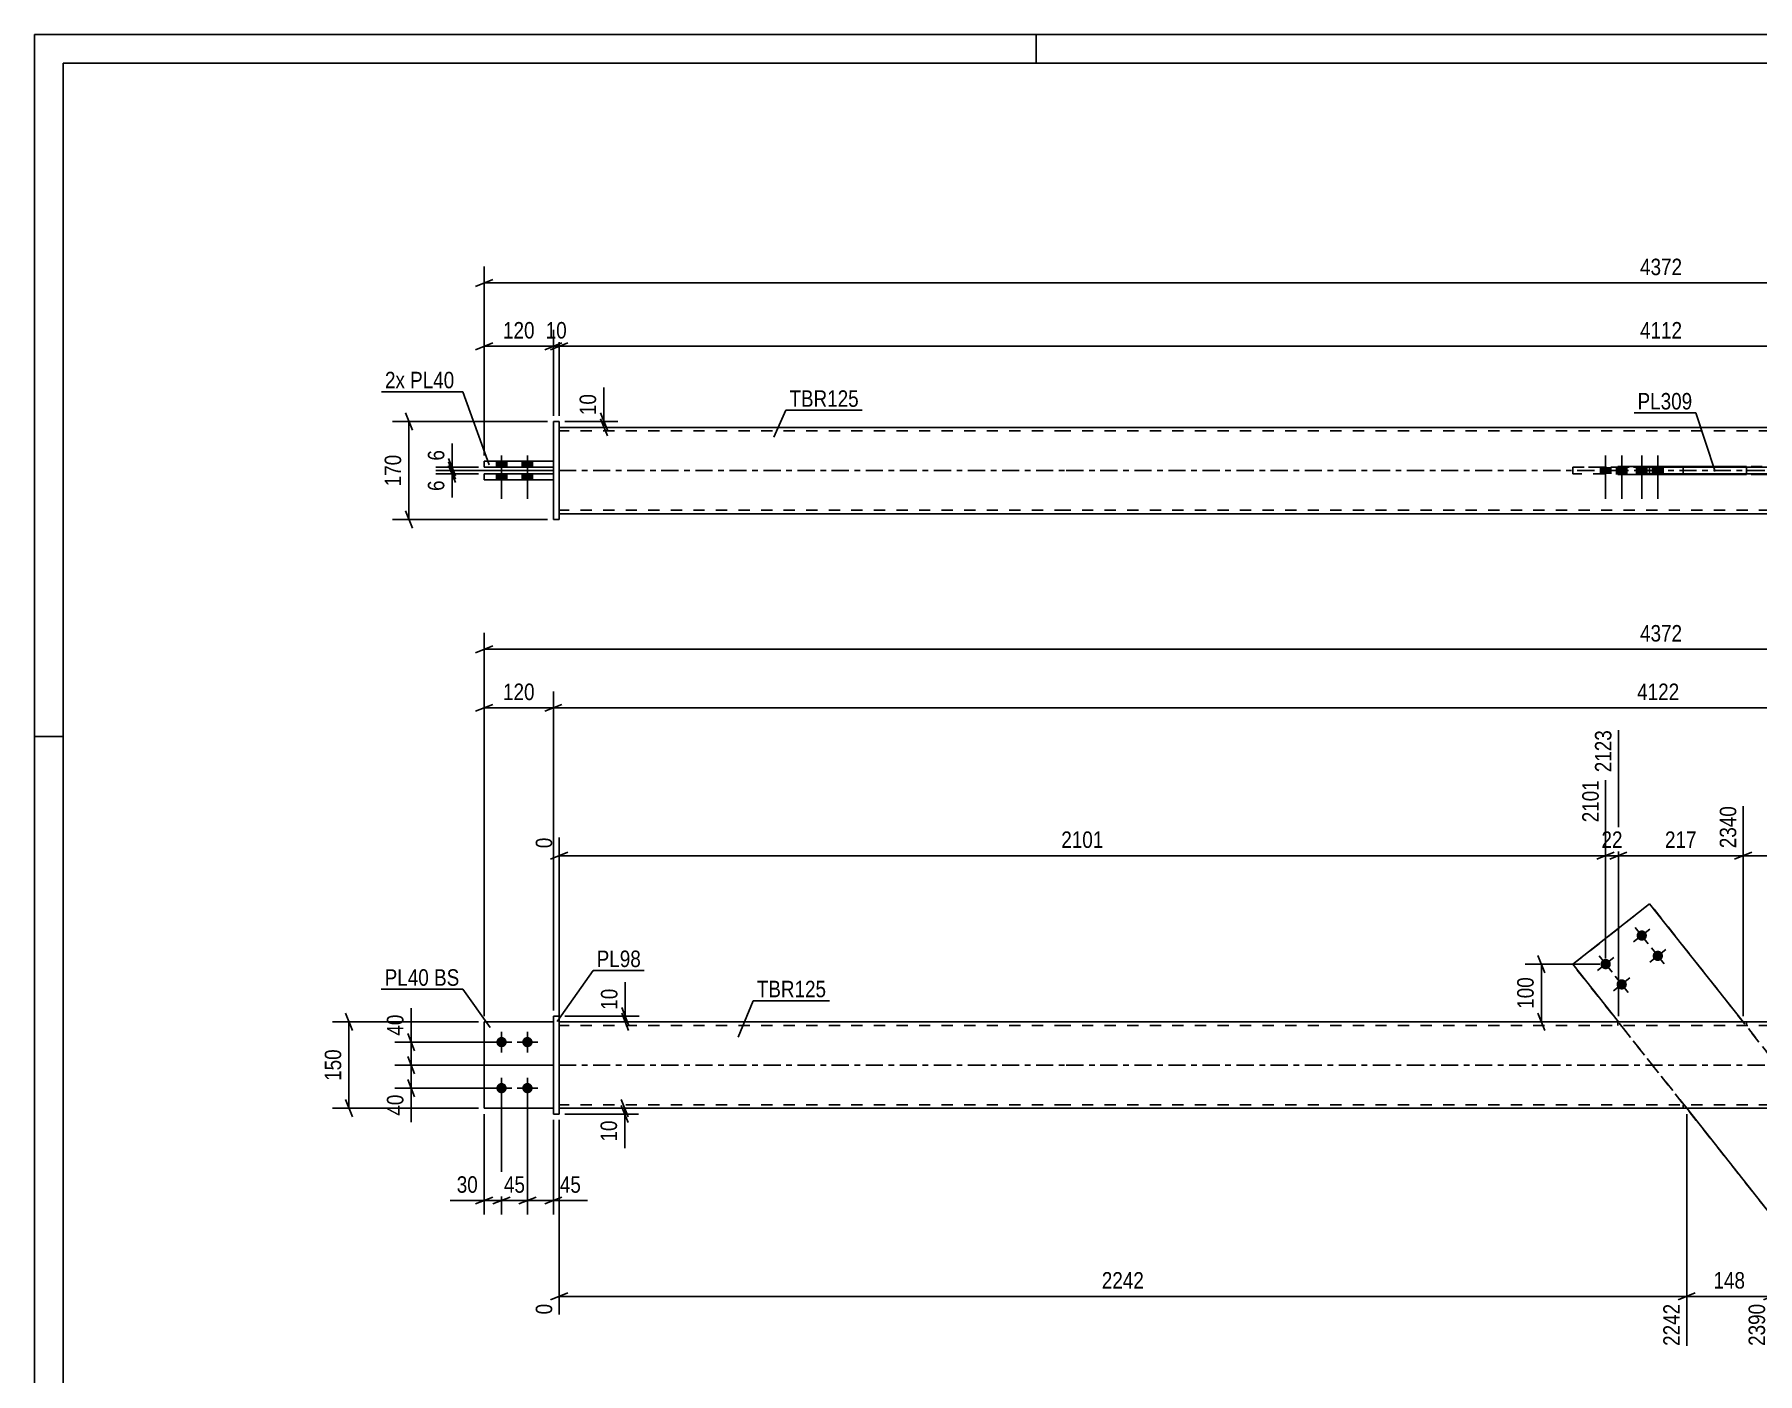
# Model space of a CAD drawing. Header units: millimetres. Extents: x 0 to 594, y 0 to 420.
# Drawn here: x 0 to 299.3, y 187.3 to 420 of the extents above; entities that cross this region are included whole.
import ezdxf

# ---------------------------------------------------------------- set-up
doc = ezdxf.new("R2010")
doc.units = ezdxf.units.MM
doc.linetypes.add('DXK_LINE_DOT2', pattern=[3.9198, 1.9599, -1.9599])
doc.linetypes.add('DXK_LINE_DOT3', pattern=[5.9187, 2.979, -0.9799, 0.9799, -0.9799])
doc.styles.add('Arial Narrow', font='ARIALN.TTF', dxfattribs={"height": 0.2})

# ---------------------------------------------------------------- blocks, each defined once
blk = doc.blocks.new('Unknown-580871473-1129')
at = {"color": 5, "linetype": 'Continuous'}
for p, q in [((594, 420), (0, 420)), ((0, 420), (0, 0)), ((174, 415), (174, 420)), ((589, 415), (5, 415)), ((5, 415), (5, 5)), ((5, 298), (0, 298))]:
    blk.add_line(p, q, dxfattribs=at)
blk = doc.blocks.new('Bolt-580871473-1681 - 1671')
at = {"linetype": 'Continuous'}
for points in [[(81.14, 244.02), (80.95, 244.04), (80.77, 244.1), (80.61, 244.19), (80.47, 244.32), (80.36, 244.47), (80.28, 244.64), (80.25, 244.82), (80.25, 245.01), (80.28, 245.2), (80.36, 245.37), (80.47, 245.52), (80.61, 245.65), (80.77, 245.74), (80.95, 245.8), (81.14, 245.82), (81.33, 245.8), (81.51, 245.74), (81.67, 245.65), (81.81, 245.52), (81.92, 245.37), (82, 245.2), (82.04, 245.01), (82.04, 244.82), (82, 244.64), (81.92, 244.47), (81.81, 244.32), (81.67, 244.19), (81.51, 244.1), (81.33, 244.04)], [(85.64, 244.02), (85.45, 244.04), (85.27, 244.1), (85.11, 244.19), (84.97, 244.32), (84.86, 244.47), (84.78, 244.64), (84.75, 244.82), (84.75, 245.01), (84.78, 245.2), (84.86, 245.37), (84.97, 245.52), (85.11, 245.65), (85.27, 245.74), (85.45, 245.8), (85.64, 245.82), (85.83, 245.8), (86.01, 245.74), (86.17, 245.65), (86.31, 245.52), (86.42, 245.37), (86.5, 245.2), (86.54, 245.01), (86.54, 244.82), (86.5, 244.64), (86.42, 244.47), (86.31, 244.32), (86.17, 244.19), (86.01, 244.1), (85.83, 244.04)], [(81.14, 236.02), (80.95, 236.04), (80.77, 236.1), (80.61, 236.19), (80.47, 236.32), (80.36, 236.47), (80.28, 236.64), (80.25, 236.82), (80.25, 237.01), (80.28, 237.2), (80.36, 237.37), (80.47, 237.52), (80.61, 237.65), (80.77, 237.74), (80.95, 237.8), (81.14, 237.82), (81.33, 237.8), (81.51, 237.74), (81.67, 237.65), (81.81, 237.52), (81.92, 237.37), (82, 237.2), (82.04, 237.01), (82.04, 236.82), (82, 236.64), (81.92, 236.47), (81.81, 236.32), (81.67, 236.19), (81.51, 236.1), (81.33, 236.04)], [(85.64, 236.02), (85.45, 236.04), (85.27, 236.1), (85.11, 236.19), (84.97, 236.32), (84.86, 236.47), (84.78, 236.64), (84.75, 236.82), (84.75, 237.01), (84.78, 237.2), (84.86, 237.37), (84.97, 237.52), (85.11, 237.65), (85.27, 237.74), (85.45, 237.8), (85.64, 237.82), (85.83, 237.8), (86.01, 237.74), (86.17, 237.65), (86.31, 237.52), (86.42, 237.37), (86.5, 237.2), (86.54, 237.01), (86.54, 236.82), (86.5, 236.64), (86.42, 236.47), (86.31, 236.32), (86.17, 236.19), (86.01, 236.1), (85.83, 236.04)]]:
    blk.add_hatch(color=1, dxfattribs=at).paths.add_polyline_path(points)
at = {"color": 1, "linetype": 'Continuous'}
for p, q in [((81.14, 243.12), (81.14, 246.72)), ((85.64, 243.12), (85.64, 246.72)), ((82.94, 244.92), (79.34, 244.92)), ((87.44, 244.92), (83.84, 244.92)), ((82.94, 236.92), (79.34, 236.92)), ((81.14, 235.12), (81.14, 238.72)), ((87.44, 236.92), (83.84, 236.92)), ((85.64, 235.12), (85.64, 238.72))]:
    blk.add_line(p, q, dxfattribs=at)
blk = doc.blocks.new('Part-580871473-1687 - 1671')
at = {"color": 2, "linetype": 'Continuous'}
for p, q in [((280.58, 268.97), (267.24, 258.43)), ((280.58, 268.97), (280.58, 268.97)), ((296.83, 248.42), (280.58, 268.97)), ((275.15, 248.42), (267.24, 258.43)), ((267.24, 258.43), (267.24, 258.43)), ((303.27, 212.86), (287.02, 233.42)), ((316.6, 223.41), (308.69, 233.42)), ((303.27, 212.86), (316.6, 223.41)), ((316.6, 223.41), (316.6, 223.41)), ((303.27, 212.86), (303.27, 212.86))]:
    blk.add_line(p, q, dxfattribs=at)
at = {"color": 7, "linetype": 'DXK_LINE_DOT2'}
for p, q in [((267.24, 258.43), (280.58, 268.97)), ((316.6, 223.41), (280.58, 268.97)), ((303.27, 212.86), (267.24, 258.43)), ((287.02, 233.42), (275.15, 248.42)), ((308.69, 233.42), (296.83, 248.42)), ((316.6, 223.41), (303.27, 212.86))]:
    blk.add_line(p, q, dxfattribs=at)
blk = doc.blocks.new('Bolt-580871473-1680 - 1671')
at = {"linetype": 'Continuous'}
for points in [[(279.92, 263.99), (280.02, 263.83), (280.09, 263.66), (280.12, 263.47), (280.1, 263.28), (280.05, 263.1), (279.97, 262.93), (279.85, 262.79), (279.7, 262.67), (279.53, 262.59), (279.35, 262.54), (279.16, 262.54), (278.97, 262.57), (278.8, 262.64), (278.64, 262.74), (278.51, 262.88), (278.41, 263.03), (278.34, 263.21), (278.32, 263.4), (278.33, 263.58), (278.38, 263.77), (278.47, 263.93), (278.59, 264.08), (278.74, 264.19), (278.9, 264.28), (279.09, 264.32), (279.27, 264.33), (279.46, 264.3), (279.63, 264.23), (279.79, 264.13)], [(282.71, 260.46), (282.81, 260.3), (282.88, 260.13), (282.91, 259.94), (282.9, 259.75), (282.84, 259.57), (282.76, 259.4), (282.64, 259.26), (282.49, 259.14), (282.32, 259.06), (282.14, 259.01), (281.95, 259.01), (281.76, 259.04), (281.59, 259.11), (281.43, 259.21), (281.3, 259.35), (281.2, 259.5), (281.14, 259.68), (281.11, 259.87), (281.12, 260.05), (281.17, 260.24), (281.26, 260.4), (281.38, 260.55), (281.53, 260.66), (281.7, 260.75), (281.88, 260.79), (282.07, 260.8), (282.25, 260.77), (282.43, 260.7), (282.58, 260.6)], [(273.65, 259.03), (273.75, 258.87), (273.81, 258.69), (273.84, 258.51), (273.83, 258.32), (273.78, 258.14), (273.69, 257.97), (273.57, 257.83), (273.42, 257.71), (273.25, 257.63), (273.07, 257.58), (272.88, 257.57), (272.7, 257.61), (272.52, 257.67), (272.37, 257.78), (272.24, 257.91), (272.14, 258.07), (272.07, 258.25), (272.04, 258.44), (272.05, 258.62), (272.11, 258.8), (272.19, 258.97), (272.31, 259.12), (272.46, 259.23), (272.63, 259.32), (272.81, 259.36), (273, 259.37), (273.18, 259.34), (273.36, 259.27), (273.52, 259.16)], [(276.44, 255.5), (276.54, 255.34), (276.6, 255.16), (276.63, 254.98), (276.62, 254.79), (276.57, 254.61), (276.48, 254.44), (276.36, 254.3), (276.21, 254.18), (276.05, 254.1), (275.86, 254.05), (275.68, 254.04), (275.49, 254.08), (275.31, 254.14), (275.16, 254.25), (275.03, 254.38), (274.93, 254.54), (274.86, 254.72), (274.83, 254.91), (274.85, 255.09), (274.9, 255.27), (274.98, 255.44), (275.1, 255.59), (275.25, 255.7), (275.42, 255.79), (275.6, 255.83), (275.79, 255.84), (275.98, 255.81), (276.15, 255.74), (276.31, 255.63)]]:
    blk.add_hatch(color=1, dxfattribs=at).paths.add_polyline_path(points)
at = {"color": 1, "linetype": 'Continuous'}
for p, q in [((280.63, 264.55), (277.8, 262.32)), ((278.1, 264.85), (280.33, 262.02)), ((283.42, 261.02), (280.6, 258.79)), ((280.89, 261.32), (283.12, 258.49)), ((274.35, 259.59), (271.53, 257.36)), ((271.83, 259.88), (274.06, 257.06)), ((277.14, 256.06), (274.32, 253.83)), ((274.62, 256.35), (276.85, 253.53))]:
    blk.add_line(p, q, dxfattribs=at)
blk = doc.blocks.new('Part-580871473-1692 - 1671')
at = {"color": 2, "linetype": 'Continuous'}
for p, q in [((90.14, 249.42), (91.14, 249.42)), ((90.14, 232.42), (90.14, 249.42)), ((91.14, 232.42), (91.14, 249.42)), ((90.14, 232.42), (91.14, 232.42)), ((90.14, 232.42), (91.14, 232.42))]:
    blk.add_line(p, q, dxfattribs=at)
at = {"color": 7, "linetype": 'DXK_LINE_DOT2'}
for p, q in [((90.14, 249.42), (91.14, 249.42)), ((90.14, 232.42), (90.14, 232.42)), ((90.14, 232.42), (90.14, 232.42)), ((91.14, 232.42), (91.14, 232.42)), ((91.14, 232.42), (91.14, 232.42))]:
    blk.add_line(p, q, dxfattribs=at)
blk = doc.blocks.new('Part-580871473-1697 - 1671')
at = {"color": 7, "linetype": 'DXK_LINE_DOT2'}
for p, q in [((78.14, 233.42), (78.14, 248.42)), ((78.14, 248.42), (90.14, 248.42)), ((90.14, 248.42), (78.14, 248.42)), ((90.14, 248.42), (90.14, 233.42)), ((78.14, 233.42), (78.14, 233.42)), ((78.14, 233.42), (90.14, 233.42)), ((78.14, 233.42), (90.14, 233.42)), ((90.14, 233.42), (90.14, 233.42))]:
    blk.add_line(p, q, dxfattribs=at)
blk = doc.blocks.new('Part-580871473-1702 - 1671')
at = {"color": 2, "linetype": 'Continuous'}
for p, q in [((78.14, 233.42), (78.14, 248.42)), ((78.14, 248.42), (90.14, 248.42)), ((78.14, 233.42), (78.14, 233.42)), ((78.14, 233.42), (90.14, 233.42))]:
    blk.add_line(p, q, dxfattribs=at)
at = {"color": 7, "linetype": 'DXK_LINE_DOT2'}
for p, q in [((90.14, 248.42), (78.14, 248.42)), ((90.14, 248.42), (90.14, 233.42)), ((78.14, 233.42), (78.14, 233.42)), ((78.14, 233.42), (90.14, 233.42)), ((90.14, 233.42), (90.14, 233.42))]:
    blk.add_line(p, q, dxfattribs=at)
blk = doc.blocks.new('Part-580871473-1718 - 1671')
at = {"color": 2, "linetype": 'Continuous'}
for p, q in [((179.14, 248.42), (91.14, 248.42)), ((474.01, 248.42), (179.24, 248.42)), ((179.14, 233.42), (91.14, 233.42)), ((474.01, 233.42), (179.24, 233.42))]:
    blk.add_line(p, q, dxfattribs=at)
at = {"color": 7, "linetype": 'DXK_LINE_DOT2'}
for p, q in [((91.14, 248.42), (91.14, 233.42)), ((179.14, 247.82), (91.14, 247.82)), ((474.01, 247.82), (179.24, 247.82)), ((275.05, 248.42), (275.05, 247.82)), ((297.4, 248.42), (297.4, 247.82)), ((179.14, 234.02), (91.14, 234.02)), ((474.01, 234.02), (179.24, 234.02)), ((286.44, 233.42), (286.44, 234.02))]:
    blk.add_line(p, q, dxfattribs=at)
at = {"color": 7, "linetype": 'DXK_LINE_DOT3'}
for p, q in [((91.14, 240.92), (179.14, 240.92)), ((179.24, 240.92), (474.01, 240.92))]:
    blk.add_line(p, q, dxfattribs=at)
blk = doc.blocks.new('Part-580871473-1455 - 1366')
at = {"color": 2, "linetype": 'Continuous'}
for p, q in [((179.14, 351.73), (91.14, 351.73)), ((474.01, 351.73), (179.24, 351.73)), ((275.05, 344.83), (275.05, 344.93)), ((275.05, 344.93), (275.05, 344.93)), ((275.05, 344.93), (297.4, 344.93)), ((286.44, 344.93), (286.44, 344.83)), ((297.4, 344.93), (297.4, 343.53)), ((275.05, 343.63), (275.05, 343.53)), ((275.05, 343.53), (297.4, 343.53)), ((286.44, 343.53), (286.44, 343.63)), ((179.14, 336.73), (91.14, 336.73)), ((474.01, 336.73), (179.24, 336.73))]:
    blk.add_line(p, q, dxfattribs=at)
at = {"color": 7, "linetype": 'DXK_LINE_DOT2'}
for p, q in [((91.14, 351.73), (91.14, 336.73)), ((179.14, 351.13), (91.14, 351.13)), ((474.01, 351.13), (179.24, 351.13)), ((275.05, 343.63), (275.05, 344.93)), ((275.05, 344.93), (297.4, 344.93)), ((286.44, 344.93), (308.79, 344.93)), ((286.44, 344.93), (286.44, 344.93)), ((286.44, 344.93), (308.79, 344.93)), ((286.44, 344.83), (286.44, 344.93)), ((286.44, 343.63), (286.44, 344.83)), ((275.05, 343.53), (297.4, 343.53)), ((286.44, 343.53), (286.44, 343.53)), ((286.44, 343.53), (286.44, 343.53)), ((308.79, 343.53), (286.44, 343.53)), ((286.44, 343.53), (308.79, 343.53)), ((179.14, 337.33), (91.14, 337.33)), ((474.01, 337.33), (179.24, 337.33))]:
    blk.add_line(p, q, dxfattribs=at)
at = {"color": 7, "linetype": 'DXK_LINE_DOT3'}
for p, q in [((91.14, 344.23), (179.14, 344.23)), ((179.24, 344.23), (474.01, 344.23))]:
    blk.add_line(p, q, dxfattribs=at)
blk = doc.blocks.new('Part-580871473-1417 - 1366')
at = {"color": 2, "linetype": 'Continuous'}
for p, q in [((78.14, 342.63), (78.14, 343.63)), ((90.14, 343.63), (78.14, 343.63)), ((78.14, 342.63), (78.14, 342.63)), ((78.14, 342.63), (90.14, 342.63))]:
    blk.add_line(p, q, dxfattribs=at)
at = {"color": 7, "linetype": 'DXK_LINE_DOT2'}
for p, q in [((78.14, 343.63), (90.14, 343.63)), ((78.14, 342.63), (90.14, 342.63)), ((90.14, 342.63), (90.14, 343.63))]:
    blk.add_line(p, q, dxfattribs=at)
blk = doc.blocks.new('Bolt-580871473-1370 - 1366')
at = {"linetype": 'Continuous'}
for points in [[(80.24, 344.83), (82.04, 344.83), (82.04, 345.83), (80.24, 345.83)], [(80.24, 344.83), (82.04, 344.83), (82.04, 345.83), (80.24, 345.83)], [(84.74, 344.83), (86.54, 344.83), (86.54, 345.83), (84.74, 345.83)], [(84.74, 344.83), (86.54, 344.83), (86.54, 345.83), (84.74, 345.83)], [(80.24, 342.63), (82.04, 342.63), (82.04, 343.63), (80.24, 343.63)], [(80.24, 342.63), (82.04, 342.63), (82.04, 343.63), (80.24, 343.63)], [(84.74, 342.63), (86.54, 342.63), (86.54, 343.63), (84.74, 343.63)], [(84.74, 342.63), (86.54, 342.63), (86.54, 343.63), (84.74, 343.63)]]:
    blk.add_hatch(color=1, dxfattribs=at).paths.add_polyline_path(points)
at = {"color": 1, "linetype": 'Continuous'}
for p, q in [((80.24, 345.83), (80.24, 344.83)), ((80.24, 345.83), (80.24, 344.83)), ((81.14, 346.83), (81.14, 339.33)), ((81.14, 346.83), (81.14, 339.33)), ((82.04, 345.83), (82.04, 344.83)), ((82.04, 345.83), (82.04, 344.83)), ((84.74, 345.83), (84.74, 344.83)), ((84.74, 345.83), (84.74, 344.83)), ((85.64, 346.83), (85.64, 339.33)), ((85.64, 346.83), (85.64, 339.33)), ((86.54, 345.83), (86.54, 344.83)), ((86.54, 345.83), (86.54, 344.83)), ((80.24, 343.63), (80.24, 342.63)), ((80.24, 343.63), (80.24, 342.63)), ((82.04, 343.63), (82.04, 342.63)), ((82.04, 343.63), (82.04, 342.63)), ((84.74, 343.63), (84.74, 342.63)), ((84.74, 343.63), (84.74, 342.63)), ((86.54, 343.63), (86.54, 342.63)), ((86.54, 343.63), (86.54, 342.63))]:
    blk.add_line(p, q, dxfattribs=at)
blk = doc.blocks.new('Part-580871473-1412 - 1366')
at = {"color": 2, "linetype": 'Continuous'}
for p, q in [((78.14, 344.83), (78.14, 345.83)), ((90.14, 345.83), (78.14, 345.83)), ((78.14, 344.83), (78.14, 344.83)), ((78.14, 344.83), (90.14, 344.83))]:
    blk.add_line(p, q, dxfattribs=at)
at = {"color": 7, "linetype": 'DXK_LINE_DOT2'}
for p, q in [((78.14, 345.83), (90.14, 345.83)), ((78.14, 344.83), (90.14, 344.83)), ((90.14, 344.83), (90.14, 345.83))]:
    blk.add_line(p, q, dxfattribs=at)
blk = doc.blocks.new('Part-580871473-1396 - 1366')
at = {"color": 2, "linetype": 'Continuous'}
for p, q in [((267.24, 343.63), (267.24, 344.83)), ((280.58, 343.63), (280.58, 344.83)), ((297.4, 344.83), (280.58, 344.83)), ((297.4, 343.63), (280.58, 343.63)), ((297.4, 343.63), (280.58, 343.63))]:
    blk.add_line(p, q, dxfattribs=at)
at = {"color": 7, "linetype": 'DXK_LINE_DOT2'}
for p, q in [((303.27, 344.83), (267.24, 344.83)), ((267.24, 344.83), (280.58, 344.83)), ((316.6, 344.83), (297.4, 344.83)), ((303.27, 343.63), (303.27, 344.83)), ((316.6, 344.83), (303.27, 344.83)), ((316.6, 343.63), (316.6, 344.83)), ((280.58, 343.63), (267.24, 343.63)), ((280.58, 343.63), (267.24, 343.63)), ((303.27, 343.63), (297.4, 343.63)), ((316.6, 343.63), (297.4, 343.63)), ((303.27, 343.63), (316.6, 343.63))]:
    blk.add_line(p, q, dxfattribs=at)
blk = doc.blocks.new('Part-580871473-1397 - 1366')
at = {"color": 2, "linetype": 'Continuous'}
for p, q in [((90.14, 352.73), (91.14, 352.73)), ((90.14, 352.73), (90.14, 335.73)), ((91.14, 352.73), (91.14, 335.73)), ((90.14, 335.73), (91.14, 335.73)), ((91.14, 335.73), (90.14, 335.73))]:
    blk.add_line(p, q, dxfattribs=at)
at = {"color": 7, "linetype": 'DXK_LINE_DOT2'}
for p, q in [((90.14, 352.73), (91.14, 352.73)), ((91.14, 352.73), (91.14, 352.73)), ((90.14, 335.73), (90.14, 335.73)), ((90.14, 335.73), (90.14, 335.73)), ((91.14, 335.73), (91.14, 335.73)), ((91.14, 335.73), (91.14, 335.73))]:
    blk.add_line(p, q, dxfattribs=at)
blk = doc.blocks.new('Bolt-580871473-1435 - 1366')
at = {"linetype": 'Continuous'}
for points in [[(273.84, 344.83), (272.04, 344.83), (272.04, 343.63), (273.84, 343.63)], [(276.63, 344.83), (274.83, 344.83), (274.83, 343.63), (276.63, 343.63)], [(280.12, 344.83), (278.32, 344.83), (278.32, 343.63), (280.12, 343.63)], [(282.91, 344.83), (281.11, 344.83), (281.11, 343.63), (282.91, 343.63)]]:
    blk.add_hatch(color=1, dxfattribs=at).paths.add_polyline_path(points)
at = {"color": 1, "linetype": 'Continuous'}
for p, q in [((272.04, 344.83), (272.04, 343.63)), ((272.94, 346.83), (272.94, 339.33)), ((273.84, 344.83), (273.84, 343.63)), ((274.83, 344.83), (274.83, 343.63)), ((275.73, 346.83), (275.73, 339.33)), ((276.63, 344.83), (276.63, 343.63)), ((278.32, 344.83), (278.32, 343.63)), ((279.22, 346.83), (279.22, 339.33)), ((280.12, 344.83), (280.12, 343.63)), ((281.11, 344.83), (281.11, 343.63)), ((282.01, 346.83), (282.01, 339.33)), ((282.91, 344.83), (282.91, 343.63))]:
    blk.add_line(p, q, dxfattribs=at)
blk = doc.blocks.new('StraightDimension-580871473-1914 - 1671')
at = {"color": 7, "linetype": 'Continuous'}
for p, q in [((64.84, 246.42), (66.04, 243.42)), ((80.14, 244.92), (62.59, 244.92)), ((65.44, 240.92), (65.44, 244.92)), ((90.14, 240.92), (62.59, 240.92)), ((66.04, 239.42), (64.84, 242.42))]:
    blk.add_line(p, q, dxfattribs=at)
at = {"color": 0}
blk.add_wipeout([(64.69, 250.3), (60.49, 250.3), (60.49, 245.44), (64.69, 245.44)], dxfattribs=at)
at = {"color": 7, "linetype": 'Continuous'}
blk.add_line((65.44, 244.92), (65.44, 250.82), dxfattribs=at)
blk.add_line((65.44, 244.92), (65.44, 250.82), dxfattribs=at)
at = {"color": 3, "style": 'Arial Narrow'}
blk.add_text('40', height=2.863, rotation=90.0002, dxfattribs=at).set_placement((64.09, 246.04))
blk = doc.blocks.new('StraightDimension-580871473-1742 - 1671')
at = {"color": 7, "linetype": 'Continuous'}
for p, q in [((296.83, 249.42), (296.83, 285.92)), ((474.01, 250.42), (474.01, 285.92)), ((298.33, 277.91), (295.33, 276.71)), ((296.83, 277.31), (474.01, 277.31)), ((472.51, 276.71), (475.51, 277.91))]:
    blk.add_line(p, q, dxfattribs=at)
at = {"color": 0, "linetype": 'Continuous'}
blk.add_wipeout([(473.41, 286.52), (469.21, 286.52), (469.21, 278.01), (473.41, 278.01)], dxfattribs=at)
at = {"color": 0}
blk.add_wipeout([(389.68, 278.06), (389.68, 282.26), (381.16, 282.26), (381.16, 278.06)], dxfattribs=at)
at = {"color": 3, "linetype": 'Continuous', "style": 'Arial Narrow'}
blk.add_text('4112', height=2.863, rotation=90.0002, dxfattribs=at).set_placement((472.81, 278.61))
at = {"color": 3, "style": 'Arial Narrow'}
blk.add_text('1772', height=2.863, dxfattribs=at).set_placement((381.76, 278.66))
blk = doc.blocks.new('StraightDimension-580871473-1856 - 1671')
at = {"color": 7, "linetype": 'Continuous'}
for p, q in [((287.02, 232.42), (287.02, 192.13)), ((301.84, 220.93), (301.84, 192.13)), ((288.52, 201.34), (285.52, 200.14)), ((287.02, 200.74), (301.84, 200.74)), ((300.34, 200.14), (303.34, 201.34))]:
    blk.add_line(p, q, dxfattribs=at)
at = {"color": 0}
blk.add_wipeout([(297.77, 201.49), (297.77, 205.69), (291.08, 205.69), (291.08, 201.49)], dxfattribs=at)
at = {"color": 3, "style": 'Arial Narrow'}
blk.add_text('148', height=2.863, dxfattribs=at).set_placement((291.68, 202.09))
at = {"color": 0, "linetype": 'Continuous'}
blk.add_wipeout([(301.24, 200.04), (297.04, 200.04), (297.04, 191.53), (301.24, 191.53)], dxfattribs=at)
at = {"color": 3, "linetype": 'Continuous', "style": 'Arial Narrow'}
blk.add_text('2390', height=2.863, rotation=90.0002, dxfattribs=at).set_placement((300.64, 192.13))
blk = doc.blocks.new('StraightDimension-580871473-2023 - 1671')
at = {"color": 7, "linetype": 'Continuous'}
for p, q in [((271.94, 258.47), (258.94, 258.47)), ((261.19, 259.97), (262.39, 256.97)), ((261.79, 248.44), (261.79, 258.47)), ((262.39, 246.94), (261.19, 249.94)), ((251.19, 248.44), (264.19, 248.44))]:
    blk.add_line(p, q, dxfattribs=at)
at = {"color": 0}
blk.add_wipeout([(261.04, 256.8), (256.84, 256.8), (256.84, 250.11), (261.04, 250.11)], dxfattribs=at)
at = {"color": 3, "style": 'Arial Narrow'}
blk.add_text('100', height=2.863, rotation=90.0002, dxfattribs=at).set_placement((260.44, 250.71))
blk = doc.blocks.new('StraightDimension-580871473-1883 - 1671')
at = {"color": 7, "linetype": 'Continuous'}
for p, q in [((101.95, 234.92), (103.15, 231.92)), ((103.15, 230.92), (101.95, 233.92)), ((92.14, 233.42), (104.95, 233.42)), ((92.14, 232.42), (104.95, 232.42)), ((102.55, 232.42), (102.55, 233.42))]:
    blk.add_line(p, q, dxfattribs=at)
at = {"color": 0}
blk.add_wipeout([(101.8, 231.89), (97.6, 231.89), (97.6, 227.04), (101.8, 227.04)], dxfattribs=at)
at = {"color": 7, "linetype": 'Continuous'}
blk.add_line((102.55, 232.42), (102.55, 226.51), dxfattribs=at)
blk.add_line((102.55, 232.42), (102.55, 226.51), dxfattribs=at)
at = {"color": 3, "style": 'Arial Narrow'}
blk.add_text('10', height=2.863, rotation=90.0002, dxfattribs=at).set_placement((101.2, 227.64))
blk = doc.blocks.new('StraightDimension-580871473-1756 - 1671')
at = {"color": 7, "linetype": 'Continuous'}
for p, q in [((275.15, 249.42), (275.15, 299.12)), ((296.83, 249.42), (296.83, 285.92)), ((276.65, 277.91), (273.65, 276.71)), ((275.15, 277.31), (296.83, 277.31)), ((295.33, 276.71), (298.33, 277.91))]:
    blk.add_line(p, q, dxfattribs=at)
at = {"color": 0, "linetype": 'Continuous'}
blk.add_wipeout([(296.23, 286.52), (292.03, 286.52), (292.03, 278.01), (296.23, 278.01)], dxfattribs=at)
at = {"color": 0}
blk.add_wipeout([(289.33, 278.06), (289.33, 282.26), (282.65, 282.26), (282.65, 278.06)], dxfattribs=at)
at = {"color": 3, "linetype": 'Continuous', "style": 'Arial Narrow'}
blk.add_text('2340', height=2.863, rotation=90.0002, dxfattribs=at).set_placement((295.63, 278.61))
at = {"color": 3, "style": 'Arial Narrow'}
blk.add_text('217', height=2.863, dxfattribs=at).set_placement((283.25, 278.66))
blk = doc.blocks.new('StraightDimension-580871473-1901 - 1671')
at = {"color": 7, "linetype": 'Continuous'}
for p, q in [((90.14, 240.92), (62.59, 240.92)), ((64.84, 242.42), (66.04, 239.42)), ((65.44, 236.92), (65.44, 240.92)), ((80.14, 236.92), (62.59, 236.92)), ((66.04, 235.42), (64.84, 238.42))]:
    blk.add_line(p, q, dxfattribs=at)
at = {"color": 0}
blk.add_wipeout([(64.69, 236.39), (60.49, 236.39), (60.49, 231.54), (64.69, 231.54)], dxfattribs=at)
at = {"color": 7, "linetype": 'Continuous'}
blk.add_line((65.44, 236.92), (65.44, 231.01), dxfattribs=at)
blk.add_line((65.44, 236.92), (65.44, 231.01), dxfattribs=at)
at = {"color": 3, "style": 'Arial Narrow'}
blk.add_text('40', height=2.863, rotation=90.0002, dxfattribs=at).set_placement((64.09, 232.14))
blk = doc.blocks.new('StraightDimension-580871473-1778 - 1671')
at = {"color": 7, "linetype": 'Continuous'}
for p, q in [((275.15, 249.42), (275.15, 299.12)), ((272.94, 259.47), (272.94, 290.42)), ((271.44, 276.71), (274.44, 277.91)), ((272.94, 277.31), (275.15, 277.31)), ((276.65, 277.91), (273.65, 276.71))]:
    blk.add_line(p, q, dxfattribs=at)
at = {"color": 0, "linetype": 'Continuous'}
blk.add_wipeout([(274.55, 299.72), (270.35, 299.72), (270.35, 291.21), (274.55, 291.21)], dxfattribs=at)
at = {"color": 0}
blk.add_wipeout([(276.48, 278.06), (276.48, 282.26), (271.62, 282.26), (271.62, 278.06)], dxfattribs=at)
at = {"color": 3, "linetype": 'Continuous', "style": 'Arial Narrow'}
blk.add_text('2123', height=2.863, rotation=90.0002, dxfattribs=at).set_placement((273.95, 291.81))
at = {"color": 3, "style": 'Arial Narrow'}
blk.add_text('22', height=2.863, dxfattribs=at).set_placement((272.22, 278.66))
blk = doc.blocks.new('StraightDimension-580871473-2045 - 1671')
at = {"color": 7, "linetype": 'Continuous'}
for p, q in [((90.14, 250.42), (90.14, 305.85)), ((91.64, 303.6), (88.64, 302.4)), ((90.14, 303), (474.01, 303))]:
    blk.add_line(p, q, dxfattribs=at)
at = {"color": 0}
blk.add_wipeout([(286.33, 303.75), (286.33, 307.95), (277.82, 307.95), (277.82, 303.75)], dxfattribs=at)
at = {"color": 3, "style": 'Arial Narrow'}
blk.add_text('4122', height=2.863, dxfattribs=at).set_placement((278.42, 304.35))
blk = doc.blocks.new('StraightDimension-580871473-1892 - 1671')
at = {"color": 7, "linetype": 'Continuous'}
for p, q in [((92.14, 249.42), (105.02, 249.42)), ((102.02, 250.92), (103.22, 247.92)), ((103.22, 246.92), (102.02, 249.92)), ((102.62, 248.42), (102.62, 249.42)), ((92.14, 248.42), (105.02, 248.42))]:
    blk.add_line(p, q, dxfattribs=at)
at = {"color": 0}
blk.add_wipeout([(101.87, 254.8), (97.67, 254.8), (97.67, 249.94), (101.87, 249.94)], dxfattribs=at)
at = {"color": 7, "linetype": 'Continuous'}
blk.add_line((102.62, 249.42), (102.62, 255.32), dxfattribs=at)
blk.add_line((102.62, 249.42), (102.62, 255.32), dxfattribs=at)
at = {"color": 3, "style": 'Arial Narrow'}
blk.add_text('10', height=2.863, rotation=90.0002, dxfattribs=at).set_placement((101.27, 250.54))
blk = doc.blocks.new('StraightDimension-580871473-1728 - 1671')
at = {"color": 7, "linetype": 'Continuous'}
for p, q in [((78.14, 249.42), (78.14, 316.02)), ((79.64, 313.77), (76.64, 312.57)), ((78.14, 313.17), (487.01, 313.17))]:
    blk.add_line(p, q, dxfattribs=at)
at = {"color": 0}
blk.add_wipeout([(286.83, 313.92), (286.83, 318.12), (278.32, 318.12), (278.32, 313.92)], dxfattribs=at)
at = {"color": 3, "style": 'Arial Narrow'}
blk.add_text('4372', height=2.863, dxfattribs=at).set_placement((278.92, 314.52))
blk = doc.blocks.new('StraightDimension-580871473-1794 - 1671')
at = {"color": 7, "linetype": 'Continuous'}
for p, q in [((272.94, 259.47), (272.94, 290.42)), ((91.14, 249.42), (91.14, 280.44)), ((92.64, 277.91), (89.64, 276.71)), ((91.14, 277.31), (272.94, 277.31)), ((271.44, 276.71), (274.44, 277.91))]:
    blk.add_line(p, q, dxfattribs=at)
at = {"color": 0, "linetype": 'Continuous'}
for points in [[(272.34, 291.02), (268.14, 291.02), (268.14, 282.51), (272.34, 282.51)], [(90.54, 281.04), (86.34, 281.04), (86.34, 278.01), (90.54, 278.01)]]:
    blk.add_wipeout(points, dxfattribs=at)
at = {"color": 0}
blk.add_wipeout([(186.3, 278.06), (186.3, 282.26), (177.78, 282.26), (177.78, 278.06)], dxfattribs=at)
at = {"color": 3, "linetype": 'Continuous', "style": 'Arial Narrow'}
for s, height, p in [('2101', 2.863, (271.74, 283.11)), ('0', 2.86, (89.94, 278.61))]:
    blk.add_text(s, height=height, rotation=90.0002, dxfattribs=at).set_placement(p)
at = {"color": 3, "style": 'Arial Narrow'}
blk.add_text('2101', height=2.863, dxfattribs=at).set_placement((178.38, 278.66))
blk = doc.blocks.new('StraightDimension-580871473-1805 - 1671')
at = {"color": 7, "linetype": 'Continuous'}
for p, q in [((81.14, 235.92), (81.14, 214.99)), ((78.14, 232.42), (78.14, 214.99)), ((76.64, 216.79), (79.64, 217.99)), ((78.14, 217.39), (81.14, 217.39)), ((82.64, 217.99), (79.64, 216.79))]:
    blk.add_line(p, q, dxfattribs=at)
at = {"color": 0}
blk.add_wipeout([(77.62, 218.14), (77.62, 222.34), (72.76, 222.34), (72.76, 218.14)], dxfattribs=at)
at = {"color": 7, "linetype": 'Continuous'}
blk.add_line((78.14, 217.39), (72.23, 217.39), dxfattribs=at)
blk.add_line((78.14, 217.39), (72.23, 217.39), dxfattribs=at)
at = {"color": 3, "style": 'Arial Narrow'}
blk.add_text('30', height=2.863, dxfattribs=at).set_placement((73.36, 218.74))
blk = doc.blocks.new('StraightDimension-580871473-1815 - 1671')
at = {"color": 7, "linetype": 'Continuous'}
for p, q in [((81.14, 235.92), (81.14, 214.99)), ((85.64, 235.92), (85.64, 214.99)), ((79.64, 216.79), (82.64, 217.99)), ((81.14, 217.39), (85.64, 217.39)), ((87.14, 217.99), (84.14, 216.79))]:
    blk.add_line(p, q, dxfattribs=at)
at = {"color": 0}
blk.add_wipeout([(85.82, 218.14), (85.82, 222.34), (80.96, 222.34), (80.96, 218.14)], dxfattribs=at)
at = {"color": 3, "style": 'Arial Narrow'}
blk.add_text('45', height=2.863, dxfattribs=at).set_placement((81.56, 218.74))
blk = doc.blocks.new('StraightDimension-580871473-1822 - 1671')
at = {"color": 7, "linetype": 'Continuous'}
for p, q in [((85.64, 235.92), (85.64, 214.99)), ((90.14, 231.42), (90.14, 214.99)), ((84.14, 216.79), (87.14, 217.99)), ((85.64, 217.39), (90.14, 217.39)), ((91.64, 217.99), (88.64, 216.79))]:
    blk.add_line(p, q, dxfattribs=at)
at = {"color": 0}
blk.add_wipeout([(95.52, 218.14), (95.52, 222.34), (90.67, 222.34), (90.67, 218.14)], dxfattribs=at)
at = {"color": 7, "linetype": 'Continuous'}
blk.add_line((90.14, 217.39), (96.05, 217.39), dxfattribs=at)
blk.add_line((90.14, 217.39), (96.05, 217.39), dxfattribs=at)
at = {"color": 3, "style": 'Arial Narrow'}
blk.add_text('45', height=2.863, dxfattribs=at).set_placement((91.27, 218.74))
blk = doc.blocks.new('StraightDimension-580871473-1870 - 1671')
at = {"color": 7, "linetype": 'Continuous'}
for p, q in [((91.14, 231.42), (91.14, 197.61)), ((287.02, 232.42), (287.02, 192.13)), ((92.64, 201.34), (89.64, 200.14)), ((91.14, 200.74), (287.02, 200.74)), ((285.52, 200.14), (288.52, 201.34))]:
    blk.add_line(p, q, dxfattribs=at)
at = {"color": 0}
blk.add_wipeout([(193.33, 201.49), (193.33, 205.69), (184.82, 205.69), (184.82, 201.49)], dxfattribs=at)
at = {"color": 0, "linetype": 'Continuous'}
for points in [[(90.54, 200.04), (86.34, 200.04), (86.34, 197.01), (90.54, 197.01)], [(286.42, 200.04), (282.22, 200.04), (282.22, 191.53), (286.42, 191.53)]]:
    blk.add_wipeout(points, dxfattribs=at)
at = {"color": 3, "style": 'Arial Narrow'}
blk.add_text('2242', height=2.863, dxfattribs=at).set_placement((185.42, 202.09))
at = {"color": 3, "linetype": 'Continuous', "style": 'Arial Narrow'}
for s, height, p in [('0', 2.86, (89.94, 197.61)), ('2242', 2.863, (285.82, 192.13))]:
    blk.add_text(s, height=height, rotation=90.0002, dxfattribs=at).set_placement(p)
blk = doc.blocks.new('StraightDimension-580871473-2035 - 1671')
at = {"color": 7, "linetype": 'Continuous'}
for p, q in [((78.14, 249.42), (78.14, 305.85)), ((90.14, 250.42), (90.14, 305.85)), ((76.64, 302.4), (79.64, 303.6)), ((78.14, 303), (90.14, 303)), ((91.64, 303.6), (88.64, 302.4))]:
    blk.add_line(p, q, dxfattribs=at)
at = {"color": 0}
blk.add_wipeout([(87.48, 303.75), (87.48, 307.95), (80.8, 307.95), (80.8, 303.75)], dxfattribs=at)
at = {"color": 3, "style": 'Arial Narrow'}
blk.add_text('120', height=2.863, dxfattribs=at).set_placement((81.4, 304.35))
blk = doc.blocks.new('StraightDimension-580871473-1971 - 1671')
at = {"color": 7, "linetype": 'Continuous'}
for p, q in [((55.24, 246.92), (54.04, 249.92)), ((77.14, 248.42), (51.79, 248.42)), ((54.64, 233.42), (54.64, 248.42)), ((54.04, 234.92), (55.24, 231.92)), ((77.14, 233.42), (51.79, 233.42))]:
    blk.add_line(p, q, dxfattribs=at)
at = {"color": 0}
blk.add_wipeout([(53.89, 244.26), (49.69, 244.26), (49.69, 237.58), (53.89, 237.58)], dxfattribs=at)
at = {"color": 3, "style": 'Arial Narrow'}
blk.add_text('150', height=2.863, rotation=90.0002, dxfattribs=at).set_placement((53.29, 238.18))
blk = doc.blocks.new('StraightDimension-580871473-1574 - 1366')
at = {"color": 7, "linetype": 'Continuous'}
for p, q in [((91.14, 353.73), (91.14, 368.67)), ((92.64, 366.42), (89.64, 365.22)), ((91.14, 365.82), (474.01, 365.82))]:
    blk.add_line(p, q, dxfattribs=at)
at = {"color": 0}
blk.add_wipeout([(286.83, 366.57), (286.83, 370.77), (278.32, 370.77), (278.32, 366.57)], dxfattribs=at)
at = {"color": 3, "style": 'Arial Narrow'}
blk.add_text('4112', height=2.863, dxfattribs=at).set_placement((278.92, 367.17))
blk = doc.blocks.new('StraightDimension-580871473-1523 - 1366')
at = {"color": 7, "linetype": 'Continuous'}
for p, q in [((65.65, 351.23), (64.45, 354.23)), ((89.14, 352.73), (62.2, 352.73)), ((65.05, 335.73), (65.05, 352.73)), ((89.14, 335.73), (62.2, 335.73)), ((64.45, 337.23), (65.65, 334.23))]:
    blk.add_line(p, q, dxfattribs=at)
at = {"color": 0}
blk.add_wipeout([(64.3, 347.57), (60.1, 347.57), (60.1, 340.89), (64.3, 340.89)], dxfattribs=at)
at = {"color": 3, "style": 'Arial Narrow'}
blk.add_text('170', height=2.863, rotation=90.0002, dxfattribs=at).set_placement((63.7, 341.49))
blk = doc.blocks.new('StraightDimension-580871473-1469 - 1366')
at = {"color": 7, "linetype": 'Continuous'}
for p, q in [((98.32, 354.23), (99.52, 351.23)), ((99.52, 350.23), (98.32, 353.23)), ((92.14, 352.73), (101.32, 352.73)), ((92.14, 351.73), (101.32, 351.73)), ((98.92, 351.73), (98.92, 352.73))]:
    blk.add_line(p, q, dxfattribs=at)
at = {"color": 0}
blk.add_wipeout([(98.17, 358.11), (93.97, 358.11), (93.97, 353.26), (98.17, 353.26)], dxfattribs=at)
at = {"color": 7, "linetype": 'Continuous'}
blk.add_line((98.92, 352.73), (98.92, 358.64), dxfattribs=at)
blk.add_line((98.92, 352.73), (98.92, 358.64), dxfattribs=at)
at = {"color": 3, "style": 'Arial Narrow'}
blk.add_text('10', height=2.863, rotation=90.0002, dxfattribs=at).set_placement((97.57, 353.86))
blk = doc.blocks.new('StraightDimension-580871473-1487 - 1366')
at = {"color": 7, "linetype": 'Continuous'}
for p, q in [((77.14, 344.83), (69.7, 344.83)), ((90.14, 344.23), (69.7, 344.23)), ((71.95, 346.33), (73.15, 343.33)), ((73.15, 342.73), (71.95, 345.73)), ((72.55, 344.23), (72.55, 344.83))]:
    blk.add_line(p, q, dxfattribs=at)
at = {"color": 0}
blk.add_wipeout([(71.8, 348.38), (67.6, 348.38), (67.6, 345.36), (71.8, 345.36)], dxfattribs=at)
at = {"color": 7, "linetype": 'Continuous'}
blk.add_line((72.55, 344.83), (72.55, 348.91), dxfattribs=at)
blk.add_line((72.55, 344.83), (72.55, 348.91), dxfattribs=at)
at = {"color": 3, "style": 'Arial Narrow'}
blk.add_text('6', height=2.86, rotation=90.0002, dxfattribs=at).set_placement((71.2, 345.96))
blk = doc.blocks.new('StraightDimension-580871473-1506 - 1366')
at = {"color": 7, "linetype": 'Continuous'}
for p, q in [((90.14, 344.23), (69.7, 344.23)), ((71.95, 345.73), (73.15, 342.73)), ((73.15, 342.13), (71.95, 345.13)), ((72.55, 343.63), (72.55, 344.23)), ((77.14, 343.63), (69.7, 343.63))]:
    blk.add_line(p, q, dxfattribs=at)
at = {"color": 0}
blk.add_wipeout([(71.8, 343.11), (67.6, 343.11), (67.6, 340.08), (71.8, 340.08)], dxfattribs=at)
at = {"color": 7, "linetype": 'Continuous'}
blk.add_line((72.55, 343.63), (72.55, 339.55), dxfattribs=at)
blk.add_line((72.55, 343.63), (72.55, 339.55), dxfattribs=at)
at = {"color": 3, "style": 'Arial Narrow'}
blk.add_text('6', height=2.86, rotation=90.0002, dxfattribs=at).set_placement((71.2, 340.68))
blk = doc.blocks.new('StraightDimension-580871473-1543 - 1366')
at = {"color": 7, "linetype": 'Continuous'}
for p, q in [((79.64, 377.43), (76.64, 376.23)), ((78.14, 346.83), (78.14, 379.68)), ((78.14, 376.83), (487.01, 376.83))]:
    blk.add_line(p, q, dxfattribs=at)
at = {"color": 0}
blk.add_wipeout([(286.83, 377.58), (286.83, 381.78), (278.32, 381.78), (278.32, 377.58)], dxfattribs=at)
at = {"color": 3, "style": 'Arial Narrow'}
blk.add_text('4372', height=2.863, dxfattribs=at).set_placement((278.92, 378.18))
blk = doc.blocks.new('StraightDimension-580871473-1554 - 1366')
at = {"color": 7, "linetype": 'Continuous'}
for p, q in [((90.14, 353.73), (90.14, 368.67)), ((91.14, 353.73), (91.14, 368.67)), ((88.64, 365.22), (91.64, 366.42)), ((92.64, 366.42), (89.64, 365.22)), ((90.14, 365.82), (91.14, 365.82))]:
    blk.add_line(p, q, dxfattribs=at)
at = {"color": 0}
blk.add_wipeout([(93.07, 366.57), (93.07, 370.77), (88.21, 370.77), (88.21, 366.57)], dxfattribs=at)
at = {"color": 3, "style": 'Arial Narrow'}
blk.add_text('10', height=2.863, dxfattribs=at).set_placement((88.81, 367.17))
blk = doc.blocks.new('StraightDimension-580871473-1564 - 1366')
at = {"color": 7, "linetype": 'Continuous'}
for p, q in [((78.14, 346.83), (78.14, 368.67)), ((90.14, 353.73), (90.14, 368.67)), ((76.64, 365.22), (79.64, 366.42)), ((78.14, 365.82), (90.14, 365.82)), ((91.64, 366.42), (88.64, 365.22))]:
    blk.add_line(p, q, dxfattribs=at)
at = {"color": 0}
blk.add_wipeout([(87.48, 366.57), (87.48, 370.77), (80.8, 370.77), (80.8, 366.57)], dxfattribs=at)
at = {"color": 3, "style": 'Arial Narrow'}
blk.add_text('120', height=2.863, dxfattribs=at).set_placement((81.4, 367.17))
blk = doc.blocks.new('Mark-580871473-1688 - 1671')
at = {"color": 0}
blk.add_wipeout([(105.34, 257.96), (105.34, 260.96), (97.67, 260.96), (97.67, 257.96)], dxfattribs=at)
blk.add_wipeout([(105.34, 257.96), (105.34, 260.96), (97.67, 260.96), (97.67, 257.96)], dxfattribs=at)
at = {"color": 30, "linetype": 'Continuous'}
for p, q in [((90.78, 248.5), (97.07, 257.36)), ((97.07, 257.36), (105.94, 257.36))]:
    blk.add_line(p, q, dxfattribs=at)
at = {"color": 3, "style": 'Arial Narrow'}
blk.add_text('PL98', height=2.863, dxfattribs=at).set_placement((97.67, 257.96))
blk = doc.blocks.new('Mark-580871473-1714 - 1671')
at = {"color": 0}
blk.add_wipeout([(137.53, 252.71), (137.53, 255.71), (125.48, 255.71), (125.48, 252.71)], dxfattribs=at)
blk.add_wipeout([(137.53, 252.71), (137.53, 255.71), (125.48, 255.71), (125.48, 252.71)], dxfattribs=at)
at = {"color": 30, "linetype": 'Continuous'}
for p, q in [((122.27, 245.77), (124.88, 252.11)), ((124.88, 252.11), (138.13, 252.11))]:
    blk.add_line(p, q, dxfattribs=at)
at = {"color": 3, "style": 'Arial Narrow'}
blk.add_text('TBR125', height=2.863, dxfattribs=at).set_placement((125.48, 252.71))
blk = doc.blocks.new('MarkSet-580871473-2087 - 1671')
at = {"color": 0}
blk.add_wipeout([(68.52, 254.71), (68.52, 257.71), (60.84, 257.71), (60.84, 254.71)], dxfattribs=at)
blk.add_wipeout([(68.52, 254.71), (68.52, 257.71), (60.84, 257.71), (60.84, 254.71)], dxfattribs=at)
blk.add_wipeout([(73.8, 254.71), (73.8, 257.71), (69.42, 257.71), (69.42, 254.71)], dxfattribs=at)
blk.add_wipeout([(73.8, 254.71), (73.8, 257.71), (69.42, 257.71), (69.42, 254.71)], dxfattribs=at)
at = {"color": 30, "linetype": 'Continuous'}
for p in [(60.24, 254.11), (79.18, 247.48)]:
    blk.add_line(p, (74.4, 254.11), dxfattribs=at)
at = {"color": 3, "style": 'Arial Narrow'}
for s, p in [('PL40', (60.84, 254.71)), ('BS', (69.42, 254.71))]:
    blk.add_text(s, height=2.863, dxfattribs=at).set_placement(p)
blk = doc.blocks.new('Mark-580871473-1391 - 1366')
at = {"color": 0}
blk.add_wipeout([(287.99, 354.84), (287.99, 357.84), (278.49, 357.84), (278.49, 354.84)], dxfattribs=at)
blk.add_wipeout([(287.99, 354.84), (287.99, 357.84), (278.49, 357.84), (278.49, 354.84)], dxfattribs=at)
at = {"color": 30, "linetype": 'Continuous'}
for p in [(277.89, 354.24), (291.97, 344.06)]:
    blk.add_line(p, (288.59, 354.24), dxfattribs=at)
at = {"color": 3, "style": 'Arial Narrow'}
blk.add_text('PL309', height=2.863, dxfattribs=at).set_placement((278.49, 354.84))
blk = doc.blocks.new('Mark-580871473-1451 - 1366')
at = {"color": 0}
blk.add_wipeout([(143.2, 355.3), (143.2, 358.3), (131.15, 358.3), (131.15, 355.3)], dxfattribs=at)
blk.add_wipeout([(143.2, 355.3), (143.2, 358.3), (131.15, 358.3), (131.15, 355.3)], dxfattribs=at)
at = {"color": 30, "linetype": 'Continuous'}
for p, q in [((128.44, 350.04), (130.55, 354.7)), ((130.55, 354.7), (143.8, 354.7))]:
    blk.add_line(p, q, dxfattribs=at)
at = {"color": 3, "style": 'Arial Narrow'}
blk.add_text('TBR125', height=2.863, dxfattribs=at).set_placement((131.15, 355.3))
blk = doc.blocks.new('MarkSet-580871473-1662 - 1366')
at = {"color": 30, "linetype": 'Continuous'}
blk.add_line((78.99, 345.21), (74.44, 357.92), dxfattribs=at)
at = {"color": 0}
blk.add_wipeout([(64.36, 358.52), (64.36, 361.52), (60.89, 361.52), (60.89, 358.52)], dxfattribs=at)
blk.add_wipeout([(64.36, 358.52), (64.36, 361.52), (60.89, 361.52), (60.89, 358.52)], dxfattribs=at)
blk.add_wipeout([(72.94, 358.52), (72.94, 361.52), (65.26, 361.52), (65.26, 358.52)], dxfattribs=at)
blk.add_wipeout([(72.94, 358.52), (72.94, 361.52), (65.26, 361.52), (65.26, 358.52)], dxfattribs=at)
at = {"color": 30, "linetype": 'Continuous'}
blk.add_line((60.29, 357.92), (74.44, 357.92), dxfattribs=at)
at = {"color": 3, "style": 'Arial Narrow'}
for s, p in [('2x', (60.89, 358.52)), ('PL40', (65.26, 358.52))]:
    blk.add_text(s, height=2.863, dxfattribs=at).set_placement(p)

msp = doc.modelspace()

# ---------------------------------------------------------------- block references
for name in ['Unknown-580871473-1129', 'Part-580871473-1397 - 1366', 'Part-580871473-1455 - 1366', 'Part-580871473-1412 - 1366', 'Bolt-580871473-1370 - 1366', 'Part-580871473-1396 - 1366', 'Bolt-580871473-1435 - 1366', 'Part-580871473-1417 - 1366', 'Part-580871473-1687 - 1671', 'Bolt-580871473-1680 - 1671', 'Part-580871473-1692 - 1671', 'Part-580871473-1697 - 1671', 'Part-580871473-1702 - 1671', 'Bolt-580871473-1681 - 1671', 'Part-580871473-1718 - 1671']:
    msp.add_blockref(name, (0, 0))

# ---------------------------------------------------------------- next in the draw order: block references
for name in ['StraightDimension-580871473-1574 - 1366', 'StraightDimension-580871473-1742 - 1671', 'StraightDimension-580871473-2023 - 1671', 'StraightDimension-580871473-1914 - 1671', 'StraightDimension-580871473-1883 - 1671', 'StraightDimension-580871473-1856 - 1671']:
    msp.add_blockref(name, (0, 0))

# ---------------------------------------------------------------- next in the draw order: block references
for name in ['StraightDimension-580871473-1469 - 1366', 'StraightDimension-580871473-1523 - 1366', 'StraightDimension-580871473-1756 - 1671', 'StraightDimension-580871473-1901 - 1671']:
    msp.add_blockref(name, (0, 0))

# ---------------------------------------------------------------- next in the draw order: block references
for name in ['StraightDimension-580871473-1487 - 1366', 'StraightDimension-580871473-1778 - 1671', 'StraightDimension-580871473-1805 - 1671']:
    msp.add_blockref(name, (0, 0))

# ---------------------------------------------------------------- next in the draw order: block references
for name in ['StraightDimension-580871473-1506 - 1366', 'StraightDimension-580871473-2045 - 1671', 'StraightDimension-580871473-1815 - 1671']:
    msp.add_blockref(name, (0, 0))

# ---------------------------------------------------------------- next in the draw order: block references
for name in ['StraightDimension-580871473-1543 - 1366', 'StraightDimension-580871473-1892 - 1671', 'StraightDimension-580871473-1822 - 1671']:
    msp.add_blockref(name, (0, 0))

# ---------------------------------------------------------------- next in the draw order: block references
for name in ['StraightDimension-580871473-1554 - 1366', 'Mark-580871473-1451 - 1366', 'Mark-580871473-1391 - 1366', 'StraightDimension-580871473-1728 - 1671', 'StraightDimension-580871473-1870 - 1671']:
    msp.add_blockref(name, (0, 0))

# ---------------------------------------------------------------- next in the draw order: block references
for name in ['StraightDimension-580871473-1564 - 1366', 'StraightDimension-580871473-1794 - 1671']:
    msp.add_blockref(name, (0, 0))

# ---------------------------------------------------------------- next in the draw order: block references
for name in ['MarkSet-580871473-1662 - 1366', 'StraightDimension-580871473-2035 - 1671', 'Mark-580871473-1714 - 1671']:
    msp.add_blockref(name, (0, 0))

# ---------------------------------------------------------------- next in the draw order: block references
for name in ['Mark-580871473-1688 - 1671', 'StraightDimension-580871473-1971 - 1671']:
    msp.add_blockref(name, (0, 0))

# ---------------------------------------------------------------- next in the draw order: block references
msp.add_blockref('MarkSet-580871473-2087 - 1671', (0, 0))

doc.saveas('drawing.dxf')
